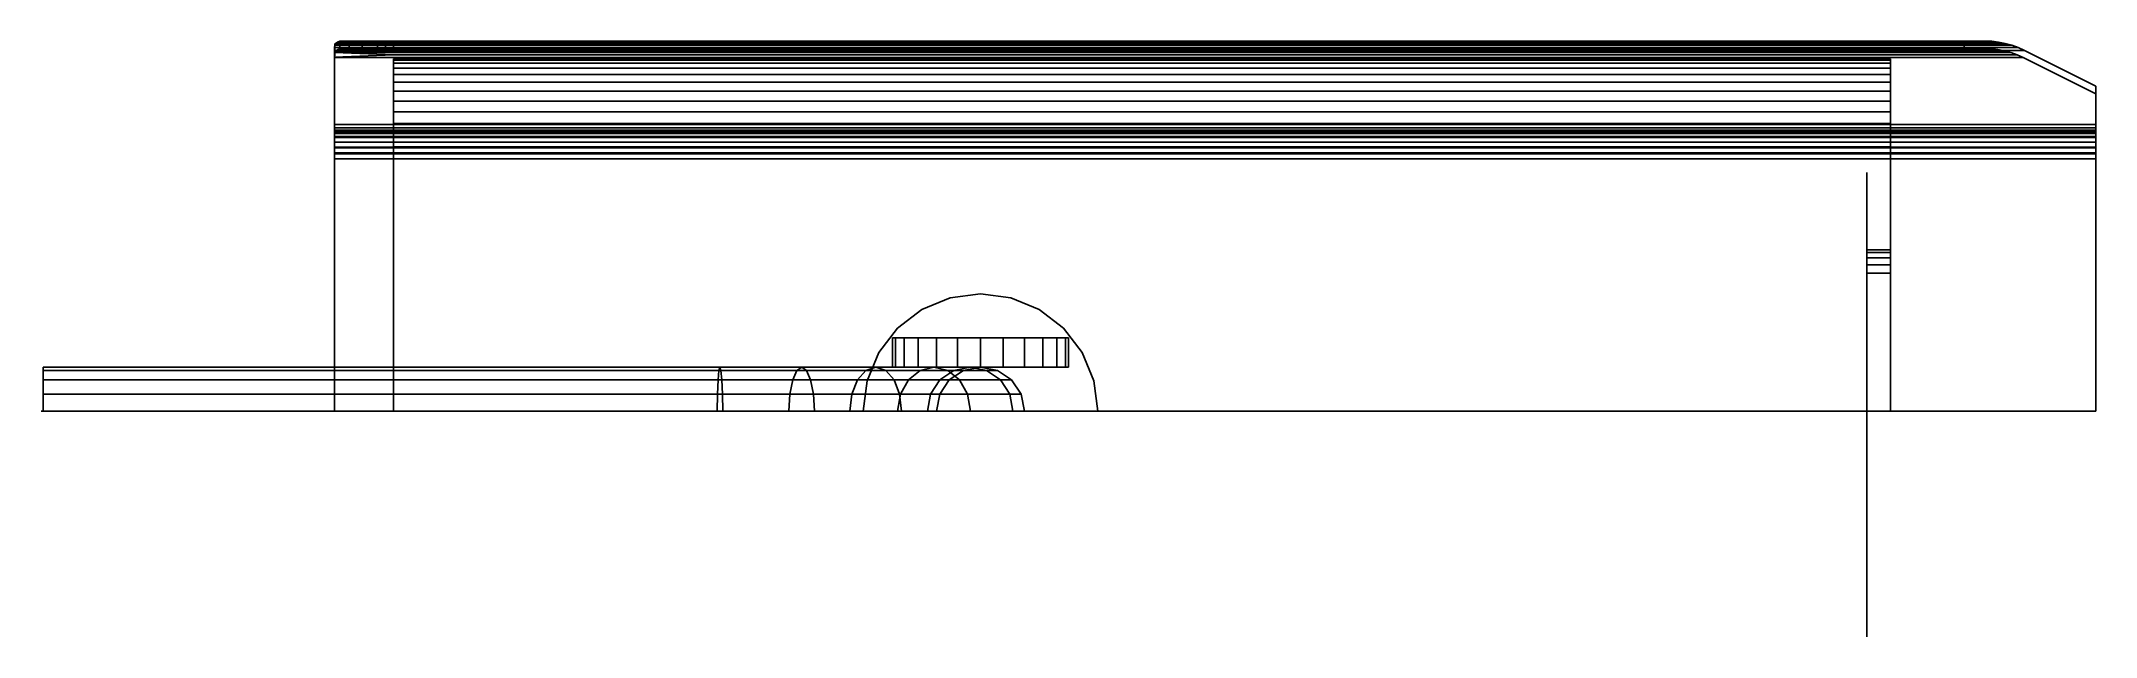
# Model space of a CAD drawing. Header units: metres. Extents: x -8 to 9.5, y -1.9 to 3.2.
import ezdxf

# ---------------------------------------------------------------- set-up
doc = ezdxf.new("R2010")
doc.units = ezdxf.units.M

msp = doc.modelspace()

# ---------------------------------------------------------------- linework, layer by layer
at = {"layer": 'body'}
for points, invisible_edges in [([(-5, 2.25, 5), (7.75, 3, 3.5), (-5, 3, 3.5)], 1), ([(7.75, 3, 3.5), (-5, 2.25, 5), (7.75, 2.25, 5)], 1), ([(-5, 3, 1.631), (7.75, 2.99, 1.549), (-5, 2.99, 1.549)], 1), ([(7.75, 2.99, 1.549), (-5, 3, 1.631), (7.75, 3, 1.631)], 1), ([(-5, 3, 1.75), (7.75, 3, 1.631), (-5, 3, 1.631)], 1), ([(7.75, 3, 1.631), (-5, 3, 1.75), (7.75, 3, 1.75)], 1), ([(-5, 3, 3.5), (7.75, 3, 1.75), (-5, 3, 1.75)], 1), ([(7.75, 3, 1.75), (-5, 3, 3.5), (7.75, 3, 3.5)], 1), ([(-5, 2.25, 1), (-5, 2.25, 5), (-5, 3, 3.5)], 13), ([(-5, 2.25, 1), (-5, 3, 3.5), (-5, 2.369, 1)], 3), ([(-5, 2.369, 1), (-5, 3, 3.5), (-5, 2.451, 1.01)], 3), ([(-5, 2.451, 1.01), (-5, 3, 3.5), (-5, 2.548, 1.037)], 3), ([(-5, 2.548, 1.037), (-5, 3, 3.5), (-5, 2.64, 1.078)], 3), ([(-5, 2.64, 1.078), (-5, 3, 3.5), (-5, 2.725, 1.132)], 3), ([(-5, 2.725, 1.132), (-5, 3, 3.5), (-5, 2.802, 1.198)], 3), ([(-5, 2.802, 1.198), (-5, 3, 3.5), (-5, 2.868, 1.275)], 3), ([(-5, 2.868, 1.275), (-5, 3, 3.5), (-5, 2.922, 1.36)], 3), ([(-5, 2.922, 1.36), (-5, 3, 3.5), (-5, 2.963, 1.452)], 3), ([(-5, 2.963, 1.452), (-5, 3, 3.5), (-5, 2.99, 1.549)], 3), ([(-5, 2.99, 1.549), (-5, 3, 3.5), (-5, 3, 1.631)], 3), ([(-5, 3, 1.631), (-5, 3, 3.5), (-5, 3, 1.75)], 1), ([(-5, 2.99, 1.549), (7.75, 2.963, 1.452), (-5, 2.963, 1.452)], 1), ([(7.75, 2.963, 1.452), (-5, 2.99, 1.549), (7.75, 2.99, 1.549)], 1), ([(7.75, 2.25, 5), (7.75, 2.369, 1), (7.75, 3, 3.5)], 3), ([(7.75, 3, 3.5), (7.75, 2.369, 1), (7.75, 2.451, 1.01)], 13), ([(7.75, 3, 3.5), (7.75, 2.451, 1.01), (7.75, 2.548, 1.037)], 13), ([(7.75, 3, 3.5), (7.75, 2.548, 1.037), (7.75, 2.64, 1.078)], 13), ([(7.75, 3, 3.5), (7.75, 2.64, 1.078), (7.75, 2.725, 1.132)], 13), ([(7.75, 3, 3.5), (7.75, 2.725, 1.132), (7.75, 2.802, 1.198)], 13), ([(7.75, 3, 3.5), (7.75, 2.802, 1.198), (7.75, 2.868, 1.275)], 13), ([(7.75, 3, 3.5), (7.75, 2.868, 1.275), (7.75, 2.922, 1.36)], 13), ([(7.75, 3, 3.5), (7.75, 2.922, 1.36), (7.75, 2.963, 1.452)], 13), ([(7.75, 3, 3.5), (7.75, 2.963, 1.452), (7.75, 2.99, 1.549)], 13), ([(7.75, 3, 3.5), (7.75, 2.99, 1.549), (7.75, 3, 1.631)], 13), ([(7.75, 3, 3.5), (7.75, 3, 1.631), (7.75, 3, 1.75)], 1), ([(-5, 2.963, 1.452), (7.75, 2.922, 1.36), (-5, 2.922, 1.36)], 1), ([(7.75, 2.922, 1.36), (-5, 2.963, 1.452), (7.75, 2.963, 1.452)], 1), ([(-5, 2.922, 1.36), (7.75, 2.868, 1.275), (-5, 2.868, 1.275)], 1), ([(7.75, 2.868, 1.275), (-5, 2.922, 1.36), (7.75, 2.922, 1.36)], 1), ([(-5, 2.868, 1.275), (7.75, 2.802, 1.198), (-5, 2.802, 1.198)], 1), ([(7.75, 2.802, 1.198), (-5, 2.868, 1.275), (7.75, 2.868, 1.275)], 1), ([(7.75, 2.802, 1.198), (-5, 2.725, 1.132), (-5, 2.802, 1.198)], 1), ([(-5, 2.725, 1.132), (7.75, 2.802, 1.198), (7.75, 2.725, 1.132)], 1), ([(7.75, 2.725, 1.132), (-5, 2.64, 1.078), (-5, 2.725, 1.132)], 1), ([(-5, 2.64, 1.078), (7.75, 2.725, 1.132), (7.75, 2.64, 1.078)], 1), ([(7.75, 2.64, 1.078), (-5, 2.548, 1.037), (-5, 2.64, 1.078)], 1), ([(-5, 2.548, 1.037), (7.75, 2.64, 1.078), (7.75, 2.548, 1.037)], 1), ([(7.75, 2.548, 1.037), (-5, 2.451, 1.01), (-5, 2.548, 1.037)], 1), ([(-5, 2.451, 1.01), (7.75, 2.548, 1.037), (7.75, 2.451, 1.01)], 1), ([(7.75, 2.451, 1.01), (-5, 2.369, 1), (-5, 2.451, 1.01)], 1), ([(-5, 2.369, 1), (7.75, 2.451, 1.01), (7.75, 2.369, 1)], 1), ([(7.75, 2.369, 1), (-5, 2.25, 1), (-5, 2.369, 1)], 1), ([(-5, 2.25, 1), (7.75, 2.369, 1), (7.75, 2.25, 1)], 1), ([(7.75, 2.25, 5), (7.75, 2.25, 1), (7.75, 2.369, 1)], 13), ([(7.75, 2.25, 1), (-5, 0, 1), (-5, 2.25, 1)], 1), ([(-5, 0, 1), (7.75, 2.25, 1), (7.75, 0, 1)], 1), ([(7.75, 0, 5), (-5, 2.25, 5), (-5, 0, 5)], 1), ([(-5, 2.25, 5), (7.75, 0, 5), (7.75, 2.25, 5)], 1), ([(-5, 2.25, 5), (-5, 0, 1), (-5, 0, 5)], 1), ([(-5, 0, 1), (-5, 2.25, 5), (-5, 2.25, 1)], 3), ([(7.75, 2.25, 1), (7.75, 0, 1.875), (7.75, 0, 1)], 1), ([(7.75, 0, 1.875), (7.75, 2.25, 1), (7.75, 1.175, 1.876)], 3), ([(7.75, 1.175, 1.876), (7.75, 2.25, 1), (7.75, 1.246, 1.9)], 3), ([(7.75, 1.246, 1.9), (7.75, 2.25, 1), (7.75, 1.306, 1.944)], 3), ([(7.75, 1.306, 1.944), (7.75, 2.25, 1), (7.75, 1.35, 2.004)], 3), ([(7.75, 1.35, 2.004), (7.75, 2.25, 1), (7.75, 1.374, 2.075)], 3), ([(7.75, 1.374, 2.075), (7.75, 2.25, 1), (7.75, 1.374, 3.925)], 3), ([(7.75, 0, 5), (7.75, 1.175, 4.124), (7.75, 2.25, 5)], 3), ([(7.75, 2.25, 5), (7.75, 1.175, 4.124), (7.75, 1.246, 4.1)], 13), ([(7.75, 2.25, 5), (7.75, 1.246, 4.1), (7.75, 1.306, 4.056)], 13), ([(7.75, 2.25, 5), (7.75, 1.306, 4.056), (7.75, 1.35, 3.996)], 13), ([(7.75, 2.25, 5), (7.75, 1.35, 3.996), (7.75, 1.374, 3.925)], 13), ([(7.75, 2.25, 5), (7.75, 1.374, 3.925), (7.75, 2.25, 1)], 15), ([(7.75, 1.374, 2.075), (7.55, 1.35, 2.004), (7.75, 1.35, 2.004)], 1), ([(7.55, 1.35, 2.004), (7.75, 1.374, 2.075), (7.55, 1.374, 2.075)], 1), ([(7.75, 1.35, 3.996), (7.55, 1.374, 3.925), (7.75, 1.374, 3.925)], 1), ([(7.55, 1.374, 3.925), (7.75, 1.35, 3.996), (7.55, 1.35, 3.996)], 1), ([(7.75, 1.374, 3.925), (7.55, 1.374, 2.075), (7.75, 1.374, 2.075)], 1), ([(7.55, 1.374, 2.075), (7.75, 1.374, 3.925), (7.55, 1.374, 3.925)], 1), ([(7.75, 1.306, 1.944), (7.55, 1.35, 2.004), (7.55, 1.306, 1.944)], 1), ([(7.55, 1.35, 2.004), (7.75, 1.306, 1.944), (7.75, 1.35, 2.004)], 1), ([(7.75, 1.306, 4.056), (7.55, 1.35, 3.996), (7.75, 1.35, 3.996)], 1), ([(7.55, 1.35, 3.996), (7.75, 1.306, 4.056), (7.55, 1.306, 4.056)], 1), ([(7.75, 1.306, 4.056), (7.55, 1.246, 4.1), (7.55, 1.306, 4.056)], 1), ([(7.55, 1.246, 4.1), (7.75, 1.306, 4.056), (7.75, 1.246, 4.1)], 1), ([(7.75, 1.246, 1.9), (7.55, 1.306, 1.944), (7.55, 1.246, 1.9)], 1), ([(7.55, 1.306, 1.944), (7.75, 1.246, 1.9), (7.75, 1.306, 1.944)], 1), ([(7.75, 1.246, 4.1), (7.55, 1.175, 4.124), (7.55, 1.246, 4.1)], 1), ([(7.55, 1.175, 4.124), (7.75, 1.246, 4.1), (7.75, 1.175, 4.124)], 1), ([(7.75, 1.175, 1.876), (7.55, 1.246, 1.9), (7.55, 1.175, 1.876)], 1), ([(7.55, 1.246, 1.9), (7.75, 1.175, 1.876), (7.75, 1.246, 1.9)], 1), ([(7.75, 0, 1.875), (7.55, 1.175, 1.876), (7.55, 0, 1.875)], 1), ([(7.55, 1.175, 1.876), (7.75, 0, 1.875), (7.75, 1.175, 1.876)], 1), ([(7.75, 1.175, 4.124), (7.55, 0, 4.125), (7.55, 1.175, 4.124)], 1), ([(7.55, 0, 4.125), (7.75, 1.175, 4.124), (7.75, 0, 4.125)], 1), ([(7.75, 1.175, 4.124), (7.75, 0, 5), (7.75, 0, 4.125)], 1)]:
    msp.add_3dface(points, dxfattribs=dict(at, invisible_edges=invisible_edges))
for points in [[(7.75, 3.002, 1.649), (7.75, 3, 1.75), (7.75, 3, 1.631)], [(7.75, 2.369, 1), (7.75, 2.25, 1), (7.75, 2.351, 0.998)]]:
    msp.add_3dface(points, dxfattribs=at)
at = {"layer": 'cap'}
for points, invisible_edges in [([(-5.375, 3.09, 3.352), (-5.455, 3.15, 3.462), (-5.375, 3.152, 3.352)], 3), ([(-5.375, 3.152, 3.352), (-5.455, 3.15, 3.462), (-5.414, 3.152, 3.405)], 1), ([(-5.455, 3.15, 3.462), (8.555, 3.152, 3.405), (-5.414, 3.152, 3.405)], 1), ([(8.555, 3.152, 3.405), (-5.455, 3.15, 3.462), (8.613, 3.15, 3.463)], 3), ([(8.555, 3.152, 3.405), (-5.375, 3.152, 3.352), (-5.414, 3.152, 3.405)], 1), ([(-5.265, 3.152, 3.272), (-5.375, 3.09, 3.352), (-5.375, 3.152, 3.352)], 1), ([(-5.375, 3.09, 3.352), (-5.265, 3.152, 3.272), (-5.265, 3.09, 3.272)], 1), ([(8.555, 3.152, 3.405), (-5.265, 3.152, 3.272), (-5.375, 3.152, 3.352)], 13), ([(-5.136, 3.152, 3.228), (-5.265, 3.09, 3.272), (-5.265, 3.152, 3.272)], 1), ([(-5.265, 3.09, 3.272), (-5.136, 3.152, 3.228), (-5.136, 3.09, 3.228)], 1), ([(8.555, 3.152, 3.405), (-5.136, 3.152, 3.228), (-5.265, 3.152, 3.272)], 13), ([(-5.067, 3.152, 3.228), (-5.136, 3.09, 3.228), (-5.136, 3.152, 3.228)], 1), ([(-5.136, 3.09, 3.228), (-5.067, 3.152, 3.228), (-5.067, 3.09, 3.228)], 1), ([(-5.136, 3.152, 3.228), (-5, 3.152, 3.228), (-5.067, 3.152, 3.228)], 1), ([(-5, 3.152, 3.228), (-5.136, 3.152, 3.228), (8.378, 3.152, 3.228)], 3), ([(8.378, 3.152, 3.228), (-5.136, 3.152, 3.228), (8.555, 3.152, 3.405)], 3), ([(-5, 3.152, 3.228), (-5.067, 3.09, 3.228), (-5.067, 3.152, 3.228)], 1), ([(-5.067, 3.09, 3.228), (-5, 3.152, 3.228), (-5, 3.09, 3.228)], 1), ([(8.378, 3.152, 3.228), (-5, 3.09, 3.228), (-5, 3.152, 3.228)], 1), ([(-5, 3.09, 3.228), (8.378, 3.152, 3.228), (8.378, 3.09, 3.228)], 1), ([(8.378, 3.152, 3.228), (8.552, 3.09, 3.401), (8.378, 3.09, 3.228)], 1), ([(8.552, 3.09, 3.401), (8.378, 3.152, 3.228), (8.555, 3.152, 3.405)], 13), ([(8.552, 3.09, 3.401), (8.555, 3.152, 3.405), (8.608, 3.088, 3.458)], 3), ([(8.608, 3.088, 3.458), (8.555, 3.152, 3.405), (8.613, 3.15, 3.463)], 13), ([(-5.498, 3.065, 3.591), (-5.5, 3.097, 3.688), (-5.498, 3.128, 3.591)], 3), ([(-5.498, 3.128, 3.591), (-5.5, 3.097, 3.688), (-5.499, 3.117, 3.633)], 1), ([(8.838, 3.097, 3.688), (-5.499, 3.117, 3.633), (-5.5, 3.097, 3.688)], 1), ([(-5.5, 3.097, 3.688), (-5.499, 3.055, 3.625), (-5.499, 3.035, 3.676)], 1), ([(-5.499, 3.055, 3.625), (-5.5, 3.097, 3.688), (-5.498, 3.065, 3.591)], 3), ([(-5.499, 3.035, 3.676), (-5.5, 3.079, 3.727), (-5.5, 3.097, 3.688)], 1), ([(-5.5, 3.097, 3.688), (8.891, 3.073, 3.74), (8.838, 3.097, 3.688)], 1), ([(8.891, 3.073, 3.74), (-5.5, 3.097, 3.688), (-5.5, 3.079, 3.727)], 13), ([(-5.5, 3.014, 3.727), (-5.5, 3.073, 3.74), (-5.5, 3.079, 3.727)], 1), ([(-5.5, 3.079, 3.727), (-5.499, 3.035, 3.676), (-5.5, 3.014, 3.727)], 1), ([(8.891, 3.073, 3.74), (-5.5, 3.079, 3.727), (-5.5, 3.073, 3.74)], 1), ([(-5.5, 3.012, 3.73), (-5.5, 2.441, 5.004), (-5.5, 3.073, 3.74)], 13), ([(-5.5, 3.012, 3.73), (-5.5, 3.073, 3.74), (-5.5, 3.014, 3.727)], 3), ([(-5.5, 2.441, 5.004), (8.891, 3.073, 3.74), (-5.5, 3.073, 3.74)], 1), ([(8.891, 3.073, 3.74), (-5.5, 2.441, 5.004), (9.5, 2.768, 4.35)], 3), ([(-5.499, 3.035, 3.676), (-5, 3.036, 3.679), (-5.5, 3.014, 3.727)], 1), ([(8.829, 3.036, 3.679), (-5.5, 3.014, 3.727), (-5, 3.036, 3.679)], 1), ([(-5.5, 3.014, 3.727), (8.829, 3.036, 3.679), (8.881, 3.012, 3.73)], 13), ([(-5.5, 3.014, 3.727), (8.881, 3.012, 3.73), (-5.5, 3.012, 3.73)], 1), ([(-5.5, 2.393, 4.969), (-5.5, 2.414, 5.048), (-5.5, 3.012, 3.73)], 3), ([(-5.5, 3.012, 3.73), (-5.5, 2.414, 5.048), (-5.5, 2.441, 5.004)], 13), ([(8.881, 3.012, 3.73), (-5.5, 2.393, 4.969), (-5.5, 3.012, 3.73)], 1), ([(-5.5, 2.393, 4.969), (8.881, 3.012, 3.73), (9.5, 2.703, 4.35)], 13), ([(8.783, 3.117, 3.633), (-5.498, 3.128, 3.591), (-5.499, 3.117, 3.633)], 1), ([(-5.499, 3.117, 3.633), (8.838, 3.097, 3.688), (8.783, 3.117, 3.633)], 1), ([(-5.498, 3.065, 3.591), (8.775, 3.055, 3.625), (-5.499, 3.055, 3.625)], 1), ([(-5, 3.036, 3.679), (-5.499, 3.035, 3.676), (-5.499, 3.055, 3.625)], 1), ([(8.829, 3.036, 3.679), (-5.499, 3.055, 3.625), (8.775, 3.055, 3.625)], 1), ([(-5.499, 3.055, 3.625), (8.829, 3.036, 3.679), (-5, 3.036, 3.679)], 1), ([(-5.455, 3.087, 3.462), (-5.498, 3.128, 3.591), (-5.455, 3.15, 3.462)], 3), ([(-5.455, 3.15, 3.462), (-5.498, 3.128, 3.591), (-5.494, 3.132, 3.577)], 13), ([(-5.498, 3.128, 3.591), (8.728, 3.132, 3.577), (-5.494, 3.132, 3.577)], 1), ([(8.728, 3.132, 3.577), (-5.498, 3.128, 3.591), (8.783, 3.117, 3.633)], 3), ([(-5.498, 3.128, 3.591), (-5.491, 3.07, 3.57), (-5.498, 3.065, 3.591)], 1), ([(-5.491, 3.07, 3.57), (-5.498, 3.128, 3.591), (-5.473, 3.081, 3.515)], 3), ([(-5.473, 3.081, 3.515), (-5.498, 3.128, 3.591), (-5.455, 3.087, 3.462)], 3), ([(-5.491, 3.07, 3.57), (8.775, 3.055, 3.625), (-5.498, 3.065, 3.591)], 3), ([(-5.455, 3.15, 3.462), (-5.494, 3.132, 3.577), (-5.475, 3.143, 3.52)], 13), ([(-5.494, 3.132, 3.577), (8.671, 3.143, 3.52), (-5.475, 3.143, 3.52)], 1), ([(8.671, 3.143, 3.52), (-5.494, 3.132, 3.577), (8.728, 3.132, 3.577)], 1), ([(8.665, 3.081, 3.515), (-5.491, 3.07, 3.57), (-5.473, 3.081, 3.515)], 1), ([(-5.491, 3.07, 3.57), (8.665, 3.081, 3.515), (8.721, 3.07, 3.57)], 1), ([(8.775, 3.055, 3.625), (-5.491, 3.07, 3.57), (8.721, 3.07, 3.57)], 1), ([(-5.455, 3.15, 3.462), (-5.475, 3.143, 3.52), (-5.456, 3.15, 3.463)], 1), ([(-5.475, 3.143, 3.52), (8.613, 3.15, 3.463), (-5.456, 3.15, 3.463)], 1), ([(8.613, 3.15, 3.463), (-5.475, 3.143, 3.52), (8.671, 3.143, 3.52)], 1), ([(-5.455, 3.087, 3.462), (8.665, 3.081, 3.515), (-5.473, 3.081, 3.515)], 1), ([(8.613, 3.15, 3.463), (-5.455, 3.15, 3.462), (-5.456, 3.15, 3.463)], 1), ([(-5.455, 3.15, 3.462), (-5.453, 3.088, 3.458), (-5.455, 3.087, 3.462)], 1), ([(-5.453, 3.088, 3.458), (-5.455, 3.15, 3.462), (-5.411, 3.09, 3.401)], 3), ([(-5.411, 3.09, 3.401), (-5.455, 3.15, 3.462), (-5.375, 3.09, 3.352)], 3), ([(8.608, 3.088, 3.458), (-5.455, 3.087, 3.462), (-5.453, 3.088, 3.458)], 1), ([(-5.455, 3.087, 3.462), (8.608, 3.088, 3.458), (8.665, 3.081, 3.515)], 13), ([(-5.411, 3.09, 3.401), (8.608, 3.088, 3.458), (-5.453, 3.088, 3.458)], 1), ([(8.608, 3.088, 3.458), (-5.411, 3.09, 3.401), (8.552, 3.09, 3.401)], 1), ([(-5.375, 3.09, 3.352), (8.552, 3.09, 3.401), (-5.411, 3.09, 3.401)], 1), ([(-5.265, 3.09, 3.272), (8.552, 3.09, 3.401), (-5.375, 3.09, 3.352)], 3), ([(-5.136, 3.09, 3.228), (8.552, 3.09, 3.401), (-5.265, 3.09, 3.272)], 3), ([(-5.067, 3.09, 3.228), (8.552, 3.09, 3.401), (-5.136, 3.09, 3.228)], 3), ([(-5, 3.09, 3.228), (8.552, 3.09, 3.401), (-5.067, 3.09, 3.228)], 3), ([(8.552, 3.09, 3.401), (-5, 3.09, 3.228), (8.378, 3.09, 3.228)], 1), ([(8.608, 3.088, 3.458), (8.613, 3.15, 3.463), (8.665, 3.081, 3.515)], 3), ([(8.665, 3.081, 3.515), (8.613, 3.15, 3.463), (8.671, 3.143, 3.52)], 13), ([(8.665, 3.081, 3.515), (8.671, 3.143, 3.52), (8.721, 3.07, 3.57)], 3), ([(8.721, 3.07, 3.57), (8.671, 3.143, 3.52), (8.728, 3.132, 3.577)], 13), ([(8.721, 3.07, 3.57), (8.728, 3.132, 3.577), (8.775, 3.055, 3.625)], 3), ([(8.775, 3.055, 3.625), (8.728, 3.132, 3.577), (8.783, 3.117, 3.633)], 13), ([(8.775, 3.055, 3.625), (8.783, 3.117, 3.633), (8.829, 3.036, 3.679)], 3), ([(8.829, 3.036, 3.679), (8.783, 3.117, 3.633), (8.838, 3.097, 3.688)], 13), ([(8.829, 3.036, 3.679), (8.838, 3.097, 3.688), (8.881, 3.012, 3.73)], 3), ([(8.881, 3.012, 3.73), (8.838, 3.097, 3.688), (8.891, 3.073, 3.74)], 13), ([(8.881, 3.012, 3.73), (8.891, 3.073, 3.74), (9.5, 2.703, 4.35)], 3), ([(9.5, 2.703, 4.35), (8.891, 3.073, 3.74), (9.5, 2.768, 4.35)], 1), ([(9.5, 2.768, 4.35), (-5.5, 2.441, 5.004), (9.5, 2.441, 5.004)], 1), ([(-5.5, 2.393, 4.969), (9.5, 2.703, 4.35), (9.5, 2.393, 4.969)], 1), ([(9.5, 2.441, 5.004), (9.5, 2.703, 4.35), (9.5, 2.768, 4.35)], 1), ([(9.5, 2.414, 5.048), (9.5, 2.393, 4.969), (9.5, 2.703, 4.35)], 13), ([(9.5, 2.414, 5.048), (9.5, 2.703, 4.35), (9.5, 2.441, 5.004)], 3), ([(-5.5, 2.414, 5.048), (9.5, 2.441, 5.004), (-5.5, 2.441, 5.004)], 1), ([(9.5, 2.441, 5.004), (-5.5, 2.414, 5.048), (9.5, 2.414, 5.048)], 1), ([(-5.5, 2.379, 5.085), (9.5, 2.414, 5.048), (-5.5, 2.414, 5.048)], 1), ([(9.5, 2.414, 5.048), (-5.5, 2.379, 5.085), (9.5, 2.379, 5.085)], 1), ([(-5.5, 2.393, 4.969), (-5.5, 2.379, 5.085), (-5.5, 2.414, 5.048)], 13), ([(9.5, 2.366, 5.012), (-5.5, 2.393, 4.969), (9.5, 2.393, 4.969)], 1), ([(-5.5, 2.393, 4.969), (9.5, 2.366, 5.012), (-5.5, 2.366, 5.012)], 1), ([(-5.5, 2.366, 5.012), (-5.5, 2.379, 5.085), (-5.5, 2.393, 4.969)], 3), ([(9.5, 2.338, 5.116), (-5.5, 2.379, 5.085), (-5.5, 2.338, 5.116)], 1), ([(-5.5, 2.379, 5.085), (9.5, 2.338, 5.116), (9.5, 2.379, 5.085)], 1), ([(-5.5, 2.366, 5.012), (-5.5, 2.338, 5.116), (-5.5, 2.379, 5.085)], 13), ([(9.5, 2.332, 5.049), (-5.5, 2.366, 5.012), (9.5, 2.366, 5.012)], 1), ([(-5.5, 2.366, 5.012), (9.5, 2.332, 5.049), (-5.5, 2.332, 5.049)], 1), ([(-5.5, 2.332, 5.049), (-5.5, 2.338, 5.116), (-5.5, 2.366, 5.012)], 3), ([(9.5, 2.292, 5.139), (-5.5, 2.338, 5.116), (-5.5, 2.292, 5.139)], 1), ([(-5.5, 2.338, 5.116), (9.5, 2.292, 5.139), (9.5, 2.338, 5.116)], 1), ([(-5.5, 2.332, 5.049), (-5.5, 2.292, 5.139), (-5.5, 2.338, 5.116)], 13), ([(9.5, 2.332, 5.049), (-5.5, 2.292, 5.079), (-5.5, 2.332, 5.049)], 1), ([(-5.5, 2.292, 5.079), (9.5, 2.332, 5.049), (9.5, 2.292, 5.079)], 1), ([(-5.5, 2.292, 5.079), (-5.5, 2.292, 5.139), (-5.5, 2.332, 5.049)], 3), ([(9.5, 2.292, 5.079), (-5.5, 2.247, 5.102), (-5.5, 2.292, 5.079)], 1), ([(-5.5, 2.247, 5.102), (9.5, 2.292, 5.079), (9.5, 2.247, 5.102)], 1), ([(9.5, 2.243, 5.153), (-5.5, 2.292, 5.139), (-5.5, 2.243, 5.153)], 1), ([(-5.5, 2.292, 5.139), (9.5, 2.243, 5.153), (9.5, 2.292, 5.139)], 1), ([(-5.5, 2.247, 5.102), (-5.5, 2.243, 5.153), (-5.5, 2.292, 5.139)], 13), ([(-5.5, 2.247, 5.102), (-5.5, 2.292, 5.139), (-5.5, 2.292, 5.079)], 3), ([(9.5, 2.379, 5.085), (9.5, 2.393, 4.969), (9.5, 2.414, 5.048)], 3), ([(9.5, 2.379, 5.085), (9.5, 2.366, 5.012), (9.5, 2.393, 4.969)], 13), ([(9.5, 2.338, 5.116), (9.5, 2.366, 5.012), (9.5, 2.379, 5.085)], 3), ([(9.5, 2.338, 5.116), (9.5, 2.332, 5.049), (9.5, 2.366, 5.012)], 13), ([(9.5, 2.292, 5.139), (9.5, 2.332, 5.049), (9.5, 2.338, 5.116)], 3), ([(9.5, 2.292, 5.139), (9.5, 2.292, 5.079), (9.5, 2.332, 5.049)], 13), ([(9.5, 2.243, 5.153), (9.5, 2.247, 5.102), (9.5, 2.292, 5.139)], 3), ([(9.5, 2.292, 5.139), (9.5, 2.247, 5.102), (9.5, 2.292, 5.079)], 13), ([(9.5, 2.247, 5.102), (-5.5, 2.199, 5.115), (-5.5, 2.247, 5.102)], 1), ([(-5.5, 2.199, 5.115), (9.5, 2.247, 5.102), (9.5, 2.199, 5.115)], 1), ([(-5.5, 2.199, 5.115), (-5.5, 2.243, 5.153), (-5.5, 2.247, 5.102)], 3), ([(9.5, 2.192, 5.158), (-5.5, 2.243, 5.153), (-5.5, 2.192, 5.158)], 1), ([(-5.5, 2.243, 5.153), (9.5, 2.192, 5.158), (9.5, 2.243, 5.153)], 1), ([(-5.5, 2.199, 5.115), (-5.5, 2.192, 5.158), (-5.5, 2.243, 5.153)], 13), ([(9.5, 2.199, 5.115), (-5.5, 2.149, 5.12), (-5.5, 2.199, 5.115)], 1), ([(-5.5, 2.149, 5.12), (9.5, 2.199, 5.115), (9.5, 2.149, 5.12)], 1), ([(-5.5, 2.149, 5.12), (-5.5, 2.192, 5.158), (-5.5, 2.199, 5.115)], 3), ([(9.5, 0, 5.158), (-5.5, 2.192, 5.158), (-5.5, 0, 5.158)], 1), ([(-5.5, 2.192, 5.158), (9.5, 0, 5.158), (9.5, 2.192, 5.158)], 1), ([(-5.5, 2.192, 5.158), (-5.5, 0, 5.12), (-5.5, 0, 5.158)], 1), ([(-5.5, 0, 5.12), (-5.5, 2.192, 5.158), (-5.5, 2.149, 5.12)], 3), ([(9.5, 2.149, 5.12), (-5.5, 0, 5.12), (-5.5, 2.149, 5.12)], 1), ([(-5.5, 0, 5.12), (9.5, 2.149, 5.12), (9.5, 0, 5.12)], 1), ([(9.5, 2.243, 5.153), (9.5, 2.199, 5.115), (9.5, 2.247, 5.102)], 13), ([(9.5, 2.192, 5.158), (9.5, 2.199, 5.115), (9.5, 2.243, 5.153)], 3), ([(9.5, 2.192, 5.158), (9.5, 2.149, 5.12), (9.5, 2.199, 5.115)], 13), ([(9.5, 0, 5.158), (9.5, 2.149, 5.12), (9.5, 2.192, 5.158)], 3), ([(9.5, 2.149, 5.12), (9.5, 0, 5.158), (9.5, 0, 5.12)], 1)]:
    msp.add_3dface(points, dxfattribs=dict(at, invisible_edges=invisible_edges))
at = {"layer": 'hinge'}
msp.add_line((-1, 0, 1), (1, 0, 1), dxfattribs=at)
for points, invisible_edges in [([(0.259, 0.966), (-1, 0), (0, 1)], 3), ([(0, 1), (-1, 0), (-0.259, 0.966)], 3), ([(0.5, 0.866), (-1, 0), (0.259, 0.966)], 3), ([(-0.259, 0.966), (-1, 0), (-0.5, 0.866)], 3), ([(-0.5, 0.866, 1), (-0.259, 0.966), (-0.5, 0.866)], 1), ([(-0.259, 0.966), (-0.5, 0.866, 1), (-0.259, 0.966, 1)], 1), ([(-0.259, 0.966, 1), (0, 1), (-0.259, 0.966)], 1), ([(0, 1), (-0.259, 0.966, 1), (0, 1, 1)], 1), ([(0, 1, 1), (0.259, 0.966), (0, 1)], 1), ([(0.259, 0.966), (0, 1, 1), (0.259, 0.966, 1)], 1), ([(0.259, 0.966, 1), (0.5, 0.866), (0.259, 0.966)], 1), ([(0.5, 0.866), (0.259, 0.966, 1), (0.5, 0.866, 1)], 1), ([(0.707, 0.707), (-1, 0), (0.5, 0.866)], 3), ([(-0.5, 0.866), (-1, 0), (-0.707, 0.707)], 3), ([(0.866, 0.5), (-1, 0), (0.707, 0.707)], 3), ([(-0.707, 0.707), (-1, 0), (-0.866, 0.5)], 3), ([(-0.866, 0.5), (-0.707, 0.707, 1), (-0.707, 0.707)], 1), ([(-0.707, 0.707, 1), (-0.866, 0.5), (-0.866, 0.5, 1)], 1), ([(-0.707, 0.707, 1), (-0.5, 0.866), (-0.707, 0.707)], 1), ([(-0.5, 0.866), (-0.707, 0.707, 1), (-0.5, 0.866, 1)], 1), ([(0.5, 0.866, 1), (0.707, 0.707), (0.5, 0.866)], 1), ([(0.707, 0.707), (0.5, 0.866, 1), (0.707, 0.707, 1)], 1), ([(0.866, 0.5, 1), (0.707, 0.707), (0.707, 0.707, 1)], 1), ([(0.707, 0.707), (0.866, 0.5, 1), (0.866, 0.5)], 1), ([(-0.724, 0.375, -0.194), (-0.75, 0.625), (-0.724, 0.625, -0.194)], 1), ([(-0.75, 0.625), (-0.724, 0.375, -0.194), (-0.75, 0.375)], 1), ([(0.75, 0.625), (-0.724, 0.625, -0.194), (-0.75, 0.625)], 1), ([(0.65, 0.625, -0.375), (-0.65, 0.625, -0.375), (-0.724, 0.625, -0.194)], 13), ([(0.65, 0.625, -0.375), (-0.724, 0.625, -0.194), (0.724, 0.625, -0.194)], 3), ([(0.724, 0.625, -0.194), (-0.724, 0.625, -0.194), (0.75, 0.625)], 3), ([(-0.65, 0.375, -0.375), (-0.724, 0.625, -0.194), (-0.65, 0.625, -0.375)], 1), ([(-0.724, 0.625, -0.194), (-0.65, 0.375, -0.375), (-0.724, 0.375, -0.194)], 1), ([(0.53, 0.625, -0.53), (-0.53, 0.625, -0.53), (-0.65, 0.625, -0.375)], 13), ([(0.53, 0.625, -0.53), (-0.65, 0.625, -0.375), (0.65, 0.625, -0.375)], 3), ([(-0.53, 0.375, -0.53), (-0.65, 0.625, -0.375), (-0.53, 0.625, -0.53)], 1), ([(-0.65, 0.625, -0.375), (-0.53, 0.375, -0.53), (-0.65, 0.375, -0.375)], 1), ([(0.375, 0.625, -0.65), (-0.375, 0.625, -0.65), (-0.53, 0.625, -0.53)], 13), ([(0.375, 0.625, -0.65), (-0.53, 0.625, -0.53), (0.53, 0.625, -0.53)], 3), ([(-0.53, 0.375, -0.53), (-0.375, 0.625, -0.65), (-0.375, 0.375, -0.65)], 1), ([(-0.375, 0.625, -0.65), (-0.53, 0.375, -0.53), (-0.53, 0.625, -0.53)], 1), ([(0.194, 0.625, -0.724), (-0.194, 0.625, -0.724), (-0.375, 0.625, -0.65)], 13), ([(0.194, 0.625, -0.724), (-0.375, 0.625, -0.65), (0.375, 0.625, -0.65)], 3), ([(-0.375, 0.375, -0.65), (-0.194, 0.625, -0.724), (-0.194, 0.375, -0.724)], 1), ([(-0.194, 0.625, -0.724), (-0.375, 0.375, -0.65), (-0.375, 0.625, -0.65)], 1), ([(-0.194, 0.625, -0.724), (0.194, 0.625, -0.724), (0, 0.625, -0.75)], 1), ([(-0.194, 0.375, -0.724), (0, 0.625, -0.75), (0, 0.375, -0.75)], 1), ([(0, 0.625, -0.75), (-0.194, 0.375, -0.724), (-0.194, 0.625, -0.724)], 1), ([(0, 0.375, -0.75), (0.194, 0.625, -0.724), (0.194, 0.375, -0.724)], 1), ([(0.194, 0.625, -0.724), (0, 0.375, -0.75), (0, 0.625, -0.75)], 1), ([(0.194, 0.375, -0.724), (0.375, 0.625, -0.65), (0.375, 0.375, -0.65)], 1), ([(0.375, 0.625, -0.65), (0.194, 0.375, -0.724), (0.194, 0.625, -0.724)], 1), ([(0.375, 0.375, -0.65), (0.53, 0.625, -0.53), (0.53, 0.375, -0.53)], 1), ([(0.53, 0.625, -0.53), (0.375, 0.375, -0.65), (0.375, 0.625, -0.65)], 1), ([(0.65, 0.375, -0.375), (0.53, 0.625, -0.53), (0.65, 0.625, -0.375)], 1), ([(0.53, 0.625, -0.53), (0.65, 0.375, -0.375), (0.53, 0.375, -0.53)], 1), ([(0.724, 0.375, -0.194), (0.65, 0.625, -0.375), (0.724, 0.625, -0.194)], 1), ([(0.65, 0.625, -0.375), (0.724, 0.375, -0.194), (0.65, 0.375, -0.375)], 1), ([(0.75, 0.375), (0.724, 0.625, -0.194), (0.75, 0.625)], 1), ([(0.724, 0.625, -0.194), (0.75, 0.375), (0.724, 0.375, -0.194)], 1), ([(0.966, 0.259), (-1, 0), (0.866, 0.5)], 3), ([(-0.866, 0.5), (-1, 0), (-0.966, 0.259)], 1), ([(-0.966, 0.259), (-0.866, 0.5, 1), (-0.866, 0.5)], 1), ([(-0.866, 0.5, 1), (-0.966, 0.259), (-0.966, 0.259, 1)], 1), ([(-0.724, 0.375, -0.194), (0.75, 0.375), (-0.75, 0.375)], 1), ([(-0.65, 0.375, -0.375), (0.724, 0.375, -0.194), (-0.724, 0.375, -0.194)], 3), ([(-0.724, 0.375, -0.194), (0.724, 0.375, -0.194), (0.75, 0.375)], 13), ([(-0.53, 0.375, -0.53), (0.65, 0.375, -0.375), (-0.65, 0.375, -0.375)], 3), ([(-0.65, 0.375, -0.375), (0.65, 0.375, -0.375), (0.724, 0.375, -0.194)], 13), ([(-0.375, 0.375, -0.65), (0.53, 0.375, -0.53), (-0.53, 0.375, -0.53)], 3), ([(-0.53, 0.375, -0.53), (0.53, 0.375, -0.53), (0.65, 0.375, -0.375)], 13), ([(-0.194, 0.375, -0.724), (0.375, 0.375, -0.65), (-0.375, 0.375, -0.65)], 3), ([(-0.375, 0.375, -0.65), (0.375, 0.375, -0.65), (0.53, 0.375, -0.53)], 13), ([(0.194, 0.375, -0.724), (-0.194, 0.375, -0.724), (0, 0.375, -0.75)], 1), ([(-0.194, 0.375, -0.724), (0.194, 0.375, -0.724), (0.375, 0.375, -0.65)], 13), ([(0.966, 0.259, 1), (0.866, 0.5), (0.866, 0.5, 1)], 1), ([(0.866, 0.5), (0.966, 0.259, 1), (0.966, 0.259)], 1), ([(-1, 0), (0.966, 0.259), (1, 0)], 1), ([(-1, 0), (-0.966, 0.259, 1), (-0.966, 0.259)], 1), ([(-0.966, 0.259, 1), (-1, 0), (-1, 0, 1)], 1), ([(1, 0, 1), (0.966, 0.259), (0.966, 0.259, 1)], 1), ([(0.966, 0.259), (1, 0, 1), (1, 0)], 1)]:
    msp.add_3dface(points, dxfattribs=dict(at, invisible_edges=invisible_edges))
at = {"layer": 'lens', "invisible_edges": 1}
for points in [[(7.55, -1.923, 1.313), (7.55, 2.034, 4.687), (7.55, -1.924, 4.687)], [(7.55, 2.034, 4.687), (7.55, -1.923, 1.313), (7.55, 2.034, 1.313)]]:
    msp.add_3dface(points, dxfattribs=at)
at = {"layer": 'pipe'}
for p, q in [((-8, 0, -4), (-2.219, 0, -4)), ((-1.522, 0, -3.913), (-2.219, 0, -4)), ((-0.892, 0, -3.604), (-1.522, 0, -3.913)), ((-0.396, 0, -3.108), (-0.892, 0, -3.604)), ((-0.087, 0, -2.478), (-0.396, 0, -3.108)), ((0, 0, -1.781), (-0.087, 0, -2.478)), ((0, 0, -1.781), (0, 0, 0.437))]:
    msp.add_line(p, q, dxfattribs=at)
at = {"layer": 'pipe', "invisible_edges": 1}
for points in [[(-7.983, 0.346, -3.856), (-2.219, 0.375, -4), (-7.983, 0.375, -4)], [(-2.219, 0.375, -4), (-7.983, 0.346, -3.856), (-2.228, 0.346, -3.856)], [(-7.983, 0.375, -4), (-2.21, 0.346, -4.144), (-7.983, 0.346, -4.144)], [(-2.21, 0.346, -4.144), (-7.983, 0.375, -4), (-2.219, 0.375, -4)], [(-2.228, 0.346, -3.856), (-1.522, 0.375, -3.913), (-2.219, 0.375, -4)], [(-1.522, 0.375, -3.913), (-2.228, 0.346, -3.856), (-1.564, 0.346, -3.773)], [(-2.219, 0.375, -4), (-1.481, 0.346, -4.052), (-2.21, 0.346, -4.144)], [(-1.481, 0.346, -4.052), (-2.219, 0.375, -4), (-1.522, 0.375, -3.913)], [(-1.564, 0.346, -3.773), (-0.892, 0.375, -3.604), (-1.522, 0.375, -3.913)], [(-0.892, 0.375, -3.604), (-1.564, 0.346, -3.773), (-0.976, 0.346, -3.486)], [(-1.522, 0.375, -3.913), (-0.807, 0.346, -3.723), (-1.481, 0.346, -4.052)], [(-0.807, 0.346, -3.723), (-1.522, 0.375, -3.913), (-0.892, 0.375, -3.604)], [(-0.976, 0.346, -3.486), (-0.396, 0.375, -3.108), (-0.892, 0.375, -3.604)], [(-0.396, 0.375, -3.108), (-0.976, 0.346, -3.486), (-0.514, 0.346, -3.024)], [(-0.892, 0.375, -3.604), (-0.277, 0.346, -3.193), (-0.807, 0.346, -3.723)], [(-0.277, 0.346, -3.193), (-0.892, 0.375, -3.604), (-0.396, 0.375, -3.108)], [(-0.514, 0.346, -3.024), (-0.087, 0.375, -2.478), (-0.396, 0.375, -3.108)], [(-0.087, 0.375, -2.478), (-0.514, 0.346, -3.024), (-0.227, 0.346, -2.436)], [(-0.396, 0.375, -3.108), (0.052, 0.346, -2.519), (-0.277, 0.346, -3.193)], [(0.052, 0.346, -2.519), (-0.396, 0.375, -3.108), (-0.087, 0.375, -2.478)], [(-0.227, 0.346, -2.436), (0, 0.375, -1.781), (-0.087, 0.375, -2.478)], [(0, 0.375, -1.781), (-0.227, 0.346, -2.436), (-0.144, 0.346, -1.772)], [(-0.144, 0.346, -1.772), (0, 0.375, 0.437), (0, 0.375, -1.781)], [(0, 0.375, 0.437), (-0.144, 0.346, -1.772), (-0.144, 0.346, 0.437)], [(-0.087, 0.375, -2.478), (0.144, 0.346, -1.79), (0.052, 0.346, -2.519)], [(0.144, 0.346, -1.79), (-0.087, 0.375, -2.478), (0, 0.375, -1.781)], [(0, 0.375, -1.781), (0.144, 0.346, 0.437), (0.144, 0.346, -1.79)], [(0.144, 0.346, 0.437), (0, 0.375, -1.781), (0, 0.375, 0.437)], [(-7.983, 0.265, -3.735), (-2.228, 0.346, -3.856), (-7.983, 0.346, -3.856)], [(-2.228, 0.346, -3.856), (-7.983, 0.265, -3.735), (-2.235, 0.265, -3.735)], [(-7.983, 0.346, -4.144), (-2.202, 0.265, -4.265), (-7.983, 0.265, -4.265)], [(-2.202, 0.265, -4.265), (-7.983, 0.346, -4.144), (-2.21, 0.346, -4.144)], [(-2.24, 0.144, -3.654), (-7.983, 0.265, -3.735), (-7.983, 0.144, -3.654)], [(-7.983, 0.265, -3.735), (-2.24, 0.144, -3.654), (-2.235, 0.265, -3.735)], [(-2.202, 0.265, -4.265), (-7.983, 0.144, -4.346), (-7.983, 0.265, -4.265)], [(-7.983, 0.144, -4.346), (-2.202, 0.265, -4.265), (-2.197, 0.144, -4.346)], [(-1.623, 0.144, -3.576), (-2.235, 0.265, -3.735), (-2.24, 0.144, -3.654)], [(-2.235, 0.265, -3.735), (-1.564, 0.346, -3.773), (-2.228, 0.346, -3.856)], [(-1.564, 0.346, -3.773), (-2.235, 0.265, -3.735), (-1.599, 0.265, -3.655)], [(-2.235, 0.265, -3.735), (-1.623, 0.144, -3.576), (-1.599, 0.265, -3.655)], [(-2.21, 0.346, -4.144), (-1.446, 0.265, -4.17), (-2.202, 0.265, -4.265)], [(-1.446, 0.265, -4.17), (-2.21, 0.346, -4.144), (-1.481, 0.346, -4.052)], [(-1.446, 0.265, -4.17), (-2.197, 0.144, -4.346), (-2.202, 0.265, -4.265)], [(-2.197, 0.144, -4.346), (-1.446, 0.265, -4.17), (-1.422, 0.144, -4.249)], [(-1.096, 0.144, -3.319), (-1.599, 0.265, -3.655), (-1.623, 0.144, -3.576)], [(-1.599, 0.265, -3.655), (-0.976, 0.346, -3.486), (-1.564, 0.346, -3.773)], [(-0.976, 0.346, -3.486), (-1.599, 0.265, -3.655), (-1.048, 0.265, -3.386)], [(-1.599, 0.265, -3.655), (-1.096, 0.144, -3.319), (-1.048, 0.265, -3.386)], [(-1.481, 0.346, -4.052), (-0.736, 0.265, -3.823), (-1.446, 0.265, -4.17)], [(-0.736, 0.265, -3.823), (-1.481, 0.346, -4.052), (-0.807, 0.346, -3.723)], [(-0.736, 0.265, -3.823), (-1.422, 0.144, -4.249), (-1.446, 0.265, -4.17)], [(-1.422, 0.144, -4.249), (-0.736, 0.265, -3.823), (-0.688, 0.144, -3.89)], [(-0.681, 0.144, -2.904), (-1.048, 0.265, -3.386), (-1.096, 0.144, -3.319)], [(-1.048, 0.265, -3.386), (-0.514, 0.346, -3.024), (-0.976, 0.346, -3.486)], [(-0.514, 0.346, -3.024), (-1.048, 0.265, -3.386), (-0.614, 0.265, -2.952)], [(-1.048, 0.265, -3.386), (-0.681, 0.144, -2.904), (-0.614, 0.265, -2.952)], [(-0.807, 0.346, -3.723), (-0.177, 0.265, -3.264), (-0.736, 0.265, -3.823)], [(-0.177, 0.265, -3.264), (-0.807, 0.346, -3.723), (-0.277, 0.346, -3.193)], [(-0.177, 0.265, -3.264), (-0.688, 0.144, -3.89), (-0.736, 0.265, -3.823)], [(-0.688, 0.144, -3.89), (-0.177, 0.265, -3.264), (-0.11, 0.144, -3.312)], [(-0.345, 0.265, -2.401), (-0.681, 0.144, -2.904), (-0.424, 0.144, -2.377)], [(-0.681, 0.144, -2.904), (-0.345, 0.265, -2.401), (-0.614, 0.265, -2.952)], [(-0.614, 0.265, -2.952), (-0.227, 0.346, -2.436), (-0.514, 0.346, -3.024)], [(-0.227, 0.346, -2.436), (-0.614, 0.265, -2.952), (-0.345, 0.265, -2.401)], [(-0.265, 0.265, -1.765), (-0.424, 0.144, -2.377), (-0.346, 0.144, -1.76)], [(-0.424, 0.144, -2.377), (-0.265, 0.265, -1.765), (-0.345, 0.265, -2.401)], [(-0.265, 0.265, 0.437), (-0.346, 0.144, -1.76), (-0.346, 0.144, 0.437)], [(-0.346, 0.144, -1.76), (-0.265, 0.265, 0.437), (-0.265, 0.265, -1.765)], [(-0.345, 0.265, -2.401), (-0.144, 0.346, -1.772), (-0.227, 0.346, -2.436)], [(-0.144, 0.346, -1.772), (-0.345, 0.265, -2.401), (-0.265, 0.265, -1.765)], [(-0.277, 0.346, -3.193), (0.17, 0.265, -2.554), (-0.177, 0.265, -3.264)], [(0.17, 0.265, -2.554), (-0.277, 0.346, -3.193), (0.052, 0.346, -2.519)], [(-0.265, 0.265, -1.765), (-0.144, 0.346, 0.437), (-0.144, 0.346, -1.772)], [(-0.144, 0.346, 0.437), (-0.265, 0.265, -1.765), (-0.265, 0.265, 0.437)], [(0.17, 0.265, -2.554), (-0.11, 0.144, -3.312), (-0.177, 0.265, -3.264)], [(-0.11, 0.144, -3.312), (0.17, 0.265, -2.554), (0.249, 0.144, -2.578)], [(0.052, 0.346, -2.519), (0.265, 0.265, -1.798), (0.17, 0.265, -2.554)], [(0.265, 0.265, -1.798), (0.052, 0.346, -2.519), (0.144, 0.346, -1.79)], [(0.144, 0.346, -1.79), (0.265, 0.265, 0.437), (0.265, 0.265, -1.798)], [(0.265, 0.265, 0.437), (0.144, 0.346, -1.79), (0.144, 0.346, 0.437)], [(0.265, 0.265, -1.798), (0.249, 0.144, -2.578), (0.17, 0.265, -2.554)], [(0.249, 0.144, -2.578), (0.265, 0.265, -1.798), (0.346, 0.144, -1.803)], [(0.346, 0.144, -1.803), (0.265, 0.265, 0.437), (0.346, 0.144, 0.437)], [(0.265, 0.265, 0.437), (0.346, 0.144, -1.803), (0.265, 0.265, -1.798)], [(-2.197, 0.144, -4.346), (-7.983, 0, -4.375), (-7.983, 0.144, -4.346)], [(-7.983, 0, -4.375), (-2.197, 0.144, -4.346), (-2.195, 0, -4.375)], [(-2.242, 0, -3.625), (-7.983, 0.144, -3.654), (-7.983, 0, -3.625)], [(-7.983, 0.144, -3.654), (-2.242, 0, -3.625), (-2.24, 0.144, -3.654)], [(-1.631, 0, -3.548), (-2.24, 0.144, -3.654), (-2.242, 0, -3.625)], [(-2.24, 0.144, -3.654), (-1.631, 0, -3.548), (-1.623, 0.144, -3.576)], [(-1.422, 0.144, -4.249), (-2.195, 0, -4.375), (-2.197, 0.144, -4.346)], [(-2.195, 0, -4.375), (-1.422, 0.144, -4.249), (-1.414, 0, -4.277)], [(-1.113, 0, -3.295), (-1.623, 0.144, -3.576), (-1.631, 0, -3.548)], [(-1.623, 0.144, -3.576), (-1.113, 0, -3.295), (-1.096, 0.144, -3.319)], [(-0.688, 0.144, -3.89), (-1.414, 0, -4.277), (-1.422, 0.144, -4.249)], [(-1.414, 0, -4.277), (-0.688, 0.144, -3.89), (-0.671, 0, -3.914)], [(-0.705, 0, -2.887), (-1.096, 0.144, -3.319), (-1.113, 0, -3.295)], [(-1.096, 0.144, -3.319), (-0.705, 0, -2.887), (-0.681, 0.144, -2.904)], [(-0.424, 0.144, -2.377), (-0.705, 0, -2.887), (-0.452, 0, -2.369)], [(-0.705, 0, -2.887), (-0.424, 0.144, -2.377), (-0.681, 0.144, -2.904)], [(-0.11, 0.144, -3.312), (-0.671, 0, -3.914), (-0.688, 0.144, -3.89)], [(-0.671, 0, -3.914), (-0.11, 0.144, -3.312), (-0.086, 0, -3.329)], [(-0.346, 0.144, -1.76), (-0.452, 0, -2.369), (-0.375, 0, -1.758)], [(-0.452, 0, -2.369), (-0.346, 0.144, -1.76), (-0.424, 0.144, -2.377)], [(-0.346, 0.144, 0.437), (-0.375, 0, -1.758), (-0.375, 0, 0.437)], [(-0.375, 0, -1.758), (-0.346, 0.144, 0.437), (-0.346, 0.144, -1.76)], [(0.249, 0.144, -2.578), (-0.086, 0, -3.329), (-0.11, 0.144, -3.312)], [(-0.086, 0, -3.329), (0.249, 0.144, -2.578), (0.277, 0, -2.586)], [(0.346, 0.144, -1.803), (0.277, 0, -2.586), (0.249, 0.144, -2.578)], [(0.277, 0, -2.586), (0.346, 0.144, -1.803), (0.375, 0, -1.805)], [(0.375, 0, -1.805), (0.346, 0.144, 0.437), (0.375, 0, 0.437)], [(0.346, 0.144, 0.437), (0.375, 0, -1.805), (0.346, 0.144, -1.803)]]:
    msp.add_3dface(points, dxfattribs=at)

doc.saveas('drawing.dxf')
